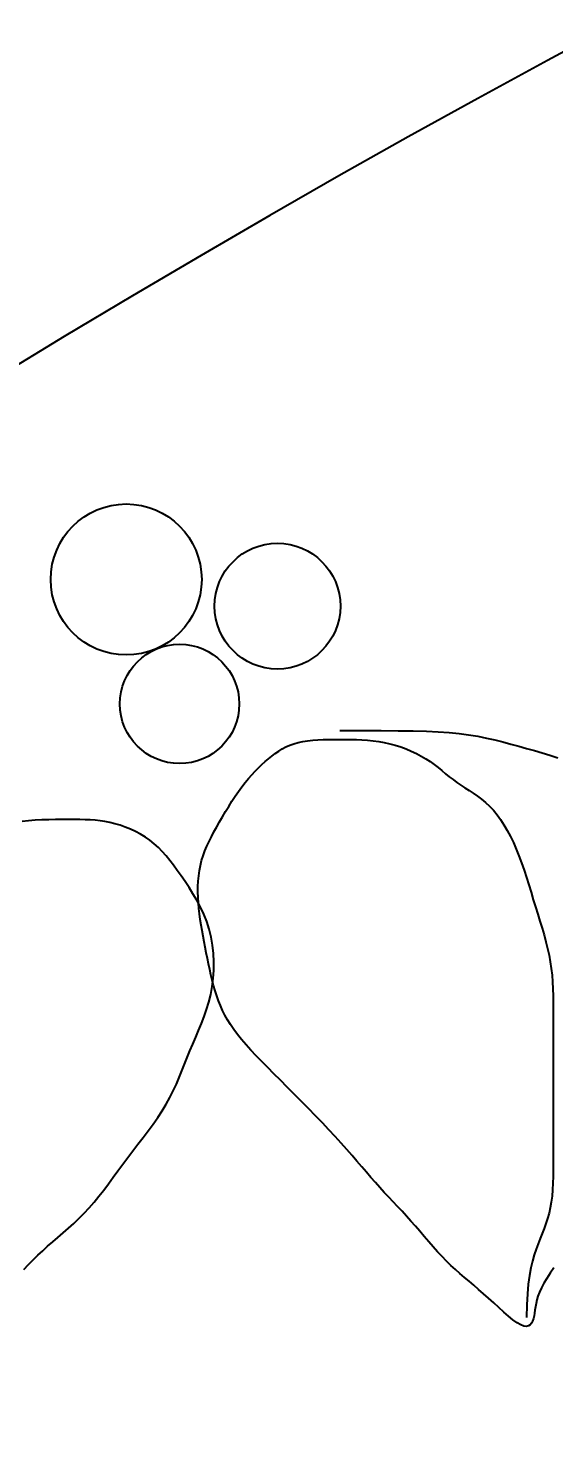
# Model space of a CAD drawing. Header units: inches. Extents: x 452443 to 881249, y 975131 to 1198310.
# Drawn here: x 567409 to 567759, y 1074549 to 1075496 of the extents above; entities that cross this region are included whole.
import ezdxf

# ---------------------------------------------------------------- set-up
doc = ezdxf.new("R2010")
doc.units = ezdxf.units.IN
doc.header["$LTSCALE"] = 3.5
doc.header["$MEASUREMENT"] = 0
for name, color, linetype in [('Net thay', 140, 'Continuous'), ('Q-CAY', 94, 'Continuous'), ('thuocdo', 3, 'Continuous')]:
    doc.layers.add(name, color=color, linetype=linetype)
doc.styles.add('romand', font='romand.shx')
doc.dimstyles.new('TL100', dxfattribs={"dimscale": 100, "dimtxt": 2.5, "dimasz": 2, "dimexe": 2, "dimexo": 1, "dimgap": 1, "dimtad": 1, "dimdec": 0, "dimzin": 0, "dimdsep": 46, "dimtxsty": 'romand', "dimblk": 'ARCHTICK', "dimcen": 2, "dimdle": 2, "dimclrd": 256, "dimclre": 256, "dimclrt": 7, "dimadec": 0, "dimazin": 0, "dimtfac": 0.004, "dimtdec": 0, "dimtmove": 2, "dimatfit": 3, "dimfxl": 1, "dimtolj": 1, "dimtzin": 0, "dimlwd": 20, "dimlwe": 20, "dimarcsym": 1})

# ---------------------------------------------------------------- blocks, each defined once
blk = doc.blocks.new('mb-cay30')
for p, q in [((-256.38, 66.24), (-253.51, 67.07)), ((-253.51, 67.07), (-250.46, 67.72)), ((-250.46, 67.72), (-247.24, 68.21)), ((-247.24, 68.21), (-243.89, 68.56)), ((-243.89, 68.56), (-240.42, 68.8)), ((-240.42, 68.8), (-236.86, 68.94)), ((-236.86, 68.94), (-233.23, 69.01)), ((-233.23, 69.01), (-229.55, 69.04)), ((-229.55, 69.04), (-225.85, 69.05)), ((-225.85, 74.97), (-211.23, 74.96)), ((-225.85, 69.05), (-222.15, 69.04)), ((-222.15, 69.04), (-218.44, 69.01)), ((-218.44, 69.01), (-214.74, 68.94)), ((-214.74, 68.94), (-211.04, 68.8)), ((-211.23, 74.96), (-198.36, 74.94)), ((-211.04, 68.8), (-207.33, 68.56)), ((-207.33, 68.56), (-203.63, 68.21)), ((-203.63, 68.21), (-199.92, 67.72)), ((-199.92, 67.72), (-196.22, 67.07)), ((-198.36, 74.94), (-187.02, 74.86)), ((-196.22, 67.07), (-192.52, 66.24)), ((-187.02, 74.86), (-177.02, 74.72)), ((-177.02, 74.72), (-168.15, 74.49)), ((-168.15, 74.49), (-160.22, 74.13)), ((-160.22, 74.13), (-153.01, 73.65)), ((-153.01, 73.65), (-146.33, 72.99)), ((-146.33, 72.99), (-140.01, 72.16)), ((-140.01, 72.16), (-133.96, 71.17)), ((-133.96, 71.17), (-128.16, 70.04)), ((-128.16, 70.04), (-122.57, 68.8)), ((-122.57, 68.8), (-117.13, 67.46)), ((-117.13, 67.46), (-111.82, 66.05)), ((-273.27, 56.22), (-271.04, 58.02)), ((-271.04, 58.02), (-268.79, 59.72)), ((-268.79, 59.72), (-266.49, 61.3)), ((-266.49, 61.3), (-264.13, 62.75)), ((-264.13, 62.75), (-261.67, 64.07)), ((-261.67, 64.07), (-259.1, 65.24)), ((-259.1, 65.24), (-256.38, 66.24)), ((-192.52, 66.24), (-188.84, 65.24)), ((-188.84, 65.24), (-185.21, 64.07)), ((-185.21, 64.07), (-181.65, 62.75)), ((-181.65, 62.75), (-178.18, 61.3)), ((-178.18, 61.3), (-174.83, 59.72)), ((-174.83, 59.72), (-171.61, 58.02)), ((-171.61, 58.02), (-168.56, 56.22)), ((-111.82, 66.05), (-106.58, 64.6)), ((-106.58, 64.6), (-101.39, 63.12)), ((-101.39, 63.12), (-96.2, 61.64)), ((-96.2, 61.64), (-91.02, 60.12)), ((-91.02, 60.12), (-85.83, 58.53)), ((-85.83, 58.53), (-80.65, 56.83)), ((-284.38, 45.57), (-282.16, 47.95)), ((-282.16, 47.95), (-279.93, 50.2)), ((-279.93, 50.2), (-277.71, 52.31)), ((-277.71, 52.31), (-275.49, 54.32)), ((-275.49, 54.32), (-273.27, 56.22)), ((-168.56, 56.22), (-165.68, 54.32)), ((-165.68, 54.32), (-162.96, 52.36)), ((-162.96, 52.36), (-160.35, 50.35)), ((-160.35, 50.35), (-157.82, 48.32)), ((-157.82, 48.32), (-155.33, 46.29)), ((-291.05, 37.46), (-288.82, 40.33)), ((-288.82, 40.33), (-286.6, 43.03)), ((-286.6, 43.03), (-284.38, 45.57)), ((-155.33, 46.29), (-152.86, 44.28)), ((-152.86, 44.28), (-150.37, 42.32)), ((-150.37, 42.32), (-147.82, 40.42)), ((-147.82, 40.42), (-145.18, 38.61)), ((-145.18, 38.61), (-142.48, 36.85)), ((-297.66, 27.9), (-295.48, 31.22)), ((-295.48, 31.22), (-293.27, 34.42)), ((-293.27, 34.42), (-291.05, 37.46)), ((-142.48, 36.85), (-139.73, 35.08)), ((-139.73, 35.08), (-136.95, 33.27)), ((-136.95, 33.27), (-134.18, 31.36)), ((-134.18, 31.36), (-131.43, 29.32)), ((-131.43, 29.32), (-128.72, 27.09)), ((-303.96, 17.62), (-301.92, 21.07)), ((-301.92, 21.07), (-299.81, 24.51)), ((-299.81, 24.51), (-297.66, 27.9)), ((-128.72, 27.09), (-126.09, 24.63)), ((-126.09, 24.63), (-123.54, 21.91)), ((-123.54, 21.91), (-121.08, 18.91)), ((-433.15, 14.92), (-437.31, 14.43)), ((-428.78, 15.27), (-433.15, 14.92)), ((-424.27, 15.5), (-428.78, 15.27)), ((-419.73, 15.65), (-424.27, 15.5)), ((-415.21, 15.72), (-419.73, 15.65)), ((-410.82, 15.75), (-415.21, 15.72)), ((-406.62, 15.75), (-410.82, 15.75)), ((-402.67, 15.75), (-406.62, 15.75)), ((-398.96, 15.72), (-402.67, 15.75)), ((-395.44, 15.65), (-398.96, 15.72)), ((-392.05, 15.5), (-395.44, 15.65)), ((-388.75, 15.27), (-392.05, 15.5)), ((-385.5, 14.92), (-388.75, 15.27)), ((-382.25, 14.43), (-385.5, 14.92)), ((-378.96, 13.78), (-382.25, 14.43)), ((-375.59, 12.94), (-378.96, 13.78)), ((-372.15, 11.93), (-375.59, 12.94)), ((-368.7, 10.72), (-372.15, 11.93)), ((-365.25, 9.34), (-368.7, 10.72)), ((-309.64, 7.53), (-307.84, 10.82)), ((-307.84, 10.82), (-305.94, 14.19)), ((-305.94, 14.19), (-303.96, 17.62)), ((-121.08, 18.91), (-118.72, 15.66)), ((-118.72, 15.66), (-116.45, 12.17)), ((-116.45, 12.17), (-114.28, 8.45)), ((-361.86, 7.76), (-365.25, 9.34)), ((-358.54, 6), (-361.86, 7.76)), ((-355.34, 4.06), (-358.54, 6)), ((-352.29, 1.93), (-355.34, 4.06)), ((-349.41, -0.38), (-352.29, 1.93)), ((-314.38, -2.01), (-312.93, 1.14)), ((-312.93, 1.14), (-311.34, 4.31)), ((-311.34, 4.31), (-309.64, 7.53)), ((-114.28, 8.45), (-112.19, 4.51)), ((-112.19, 4.51), (-110.2, 0.36)), ((-110.2, 0.36), (-108.3, -3.99)), ((-346.69, -2.88), (-349.41, -0.38)), ((-344.08, -5.56), (-346.69, -2.88)), ((-341.55, -8.43), (-344.08, -5.56)), ((-339.06, -11.48), (-341.55, -8.43)), ((-317.87, -11.56), (-316.87, -8.34)), ((-316.87, -8.34), (-315.7, -5.16)), ((-315.7, -5.16), (-314.38, -2.01)), ((-108.3, -3.99), (-106.5, -8.52)), ((-106.5, -8.52), (-104.77, -13.19)), ((-336.59, -14.72), (-339.06, -11.48)), ((-334.1, -18.14), (-336.59, -14.72)), ((-331.55, -21.75), (-334.1, -18.14)), ((-319.83, -21.68), (-319.35, -18.22)), ((-319.35, -18.22), (-318.7, -14.84)), ((-318.7, -14.84), (-317.87, -11.56)), ((-104.77, -13.19), (-103.11, -17.99)), ((-103.11, -17.99), (-101.51, -22.86)), ((-328.92, -25.55), (-331.55, -21.75)), ((-326.25, -29.53), (-328.92, -25.55)), ((-320.31, -28.79), (-320.15, -25.2)), ((-320.15, -25.2), (-319.83, -21.68)), ((-101.51, -22.86), (-99.96, -27.78)), ((-99.96, -27.78), (-98.44, -32.72)), ((-323.61, -33.69), (-326.25, -29.53)), ((-321.05, -38.04), (-323.61, -33.69)), ((-320.33, -32.41), (-320.31, -28.79)), ((-320.23, -36.08), (-320.33, -32.41)), ((-320.01, -39.77), (-320.23, -36.08)), ((-98.44, -32.72), (-96.95, -37.63)), ((-96.95, -37.63), (-95.46, -42.48)), ((-318.63, -42.57), (-321.05, -38.04)), ((-319.69, -43.47), (-320.01, -39.77)), ((-319.28, -47.17), (-319.69, -43.47)), ((-318.78, -50.87), (-319.28, -47.17)), ((-316.4, -47.29), (-318.63, -42.57)), ((-314.43, -52.19), (-316.4, -47.29)), ((-95.46, -42.48), (-93.99, -47.25)), ((-93.99, -47.25), (-92.53, -51.93)), ((-318.22, -54.57), (-318.78, -50.87)), ((-317.59, -58.27), (-318.22, -54.57)), ((-312.78, -57.28), (-314.43, -52.19)), ((-92.53, -51.93), (-91.12, -56.55)), ((-91.12, -56.55), (-89.78, -61.11)), ((-316.92, -61.97), (-317.59, -58.27)), ((-316.22, -65.67), (-316.92, -61.97)), ((-315.49, -69.37), (-316.22, -65.67)), ((-311.48, -62.55), (-312.78, -57.28)), ((-310.54, -67.95), (-311.48, -62.55)), ((-89.78, -61.11), (-88.54, -65.62)), ((-88.54, -65.62), (-87.41, -70.1)), ((-314.75, -73.07), (-315.49, -69.37)), ((-314.01, -76.77), (-314.75, -73.07)), ((-309.95, -73.45), (-310.54, -67.95)), ((-309.69, -79), (-309.95, -73.45)), ((-87.41, -70.1), (-86.42, -74.55)), ((-86.42, -74.55), (-85.59, -79)), ((-313.26, -80.46), (-314.01, -76.77)), ((-312.48, -84.13), (-313.26, -80.46)), ((-311.67, -87.76), (-312.48, -84.13)), ((-310.14, -90.04), (-309.76, -84.54)), ((-309.76, -84.54), (-309.69, -79)), ((-85.59, -79), (-84.93, -83.44)), ((-84.93, -83.44), (-84.44, -87.91)), ((-310.81, -91.34), (-311.67, -87.76)), ((-310.82, -95.44), (-310.14, -90.04)), ((-309.89, -94.86), (-310.81, -91.34)), ((-84.44, -87.91), (-84.09, -92.42)), ((-84.09, -92.42), (-83.86, -97.01)), ((-313.03, -105.8), (-311.79, -100.71)), ((-311.79, -100.71), (-310.82, -95.44)), ((-308.91, -98.32), (-309.89, -94.86)), ((-307.84, -101.7), (-308.91, -98.32)), ((-306.68, -104.98), (-307.84, -101.7)), ((-83.86, -97.01), (-83.71, -101.68)), ((-83.71, -101.68), (-83.64, -106.48)), ((-316.17, -115.52), (-314.51, -110.73)), ((-314.51, -110.73), (-313.03, -105.8)), ((-305.4, -108.2), (-306.68, -104.98)), ((-303.98, -111.38), (-305.4, -108.2)), ((-302.41, -114.53), (-303.98, -111.38)), ((-83.64, -106.48), (-83.61, -111.41)), ((-83.61, -111.41), (-83.61, -116.5)), ((-319.85, -124.78), (-317.96, -120.2)), ((-317.96, -120.2), (-316.17, -115.52)), ((-300.64, -117.68), (-302.41, -114.53)), ((-298.67, -120.85), (-300.64, -117.68)), ((-296.47, -124.07), (-298.67, -120.85)), ((-83.61, -116.5), (-83.61, -121.77)), ((-83.61, -121.77), (-83.61, -127.2)), ((-323.73, -133.77), (-321.79, -129.3)), ((-321.79, -129.3), (-319.85, -124.78)), ((-294.01, -127.36), (-296.47, -124.07)), ((-291.28, -130.74), (-294.01, -127.36)), ((-288.28, -134.22), (-291.28, -130.74)), ((-83.61, -127.2), (-83.61, -132.77)), ((-327.43, -142.65), (-325.62, -138.21)), ((-325.62, -138.21), (-323.73, -133.77)), ((-285.03, -137.82), (-288.28, -134.22)), ((-281.54, -141.54), (-285.03, -137.82)), ((-277.81, -145.41), (-281.54, -141.54)), ((-83.61, -132.77), (-83.61, -138.46)), ((-83.61, -138.46), (-83.61, -144.24)), ((-332.78, -155.98), (-330.97, -151.54)), ((-330.97, -151.54), (-329.2, -147.1)), ((-329.2, -147.1), (-327.43, -142.65)), ((-273.87, -149.42), (-277.81, -145.41)), ((-269.71, -153.6), (-273.87, -149.42)), ((-83.61, -144.24), (-83.61, -150.09)), ((-83.61, -150.09), (-83.61, -155.98)), ((-336.73, -164.86), (-334.69, -160.42)), ((-334.69, -160.42), (-332.78, -155.98)), ((-265.36, -157.95), (-269.71, -153.6)), ((-260.84, -162.48), (-265.36, -157.95)), ((-83.61, -155.98), (-83.61, -161.9)), ((-341.42, -173.74), (-338.96, -169.3)), ((-338.96, -169.3), (-336.73, -164.86)), ((-256.18, -167.14), (-260.84, -162.48)), ((-251.46, -171.9), (-256.18, -167.14)), ((-83.61, -161.9), (-83.61, -167.82)), ((-83.61, -167.82), (-83.61, -173.71)), ((-347.1, -182.63), (-344.15, -178.18)), ((-344.15, -178.18), (-341.42, -173.74)), ((-246.72, -176.7), (-251.46, -171.9)), ((-242.03, -181.51), (-246.72, -176.7)), ((-83.61, -173.71), (-83.61, -179.56)), ((-83.61, -179.56), (-83.61, -185.34)), ((-353.52, -191.51), (-350.24, -187.07)), ((-350.24, -187.07), (-347.1, -182.63)), ((-237.44, -186.26), (-242.03, -181.51)), ((-233.02, -190.93), (-237.44, -186.26)), ((-83.61, -185.34), (-83.61, -191.03)), ((-360.31, -200.39), (-356.9, -195.95)), ((-356.9, -195.95), (-353.52, -191.51)), ((-228.82, -195.46), (-233.02, -190.93)), ((-224.87, -199.81), (-228.82, -195.46)), ((-83.61, -191.03), (-83.61, -196.6)), ((-83.61, -196.6), (-83.61, -202.03)), ((-367.11, -209.27), (-363.73, -204.83)), ((-363.73, -204.83), (-360.31, -200.39)), ((-221.18, -203.98), (-224.87, -199.81)), ((-217.69, -208), (-221.18, -203.98)), ((-214.37, -211.86), (-217.69, -208)), ((-83.61, -202.03), (-83.61, -207.3)), ((-83.61, -207.3), (-83.61, -212.39)), ((-373.62, -218.12), (-370.4, -213.71)), ((-370.4, -213.71), (-367.11, -209.27)), ((-211.19, -215.59), (-214.37, -211.86)), ((-208.12, -219.19), (-211.19, -215.59)), ((-83.64, -217.29), (-83.71, -222.01)), ((-83.61, -212.39), (-83.64, -217.29)), ((-383.1, -231), (-379.95, -226.79)), ((-379.95, -226.79), (-376.79, -222.49)), ((-376.79, -222.49), (-373.62, -218.12)), ((-205.11, -222.67), (-208.12, -219.19)), ((-202.15, -226.05), (-205.11, -222.67)), ((-199.18, -229.34), (-202.15, -226.05)), ((-83.86, -226.54), (-84.09, -230.89)), ((-83.71, -222.01), (-83.86, -226.54)), ((-389.5, -239.04), (-386.28, -235.09)), ((-386.28, -235.09), (-383.1, -231)), ((-196.22, -232.56), (-199.18, -229.34)), ((-193.25, -235.73), (-196.22, -232.56)), ((-190.29, -238.88), (-193.25, -235.73)), ((-84.44, -235.06), (-84.93, -239.04)), ((-84.09, -230.89), (-84.44, -235.06)), ((-396.16, -246.44), (-392.79, -242.83)), ((-392.79, -242.83), (-389.5, -239.04)), ((-187.33, -242.03), (-190.29, -238.88)), ((-184.36, -245.2), (-187.33, -242.03)), ((-181.4, -248.42), (-184.36, -245.2)), ((-85.59, -242.83), (-86.41, -246.45)), ((-84.93, -239.04), (-85.59, -242.83)), ((-406.62, -256.4), (-403.1, -253.2)), ((-403.1, -253.2), (-399.61, -249.89)), ((-399.61, -249.89), (-396.16, -246.44)), ((-178.44, -251.71), (-181.4, -248.42)), ((-175.47, -255.08), (-178.44, -251.71)), ((-172.51, -258.51), (-175.47, -255.08)), ((-88.51, -253.31), (-89.72, -256.65)), ((-87.4, -249.92), (-88.51, -253.31)), ((-86.41, -246.45), (-87.4, -249.92)), ((-417.07, -265.52), (-413.62, -262.54)), ((-413.62, -262.54), (-410.13, -259.5)), ((-410.13, -259.5), (-406.62, -256.4)), ((-169.55, -261.96), (-172.51, -258.51)), ((-166.58, -265.41), (-169.55, -261.96)), ((-92.32, -263.37), (-93.66, -266.85)), ((-91, -259.98), (-92.32, -263.37)), ((-89.72, -256.65), (-91, -259.98)), ((-430.08, -277.53), (-426.94, -274.46)), ((-426.94, -274.46), (-423.74, -271.46)), ((-423.74, -271.46), (-420.45, -268.49)), ((-420.45, -268.49), (-417.07, -265.52)), ((-163.62, -268.8), (-166.58, -265.41)), ((-160.66, -272.11), (-163.62, -268.8)), ((-157.69, -275.31), (-160.66, -272.11)), ((-96.24, -274.28), (-97.43, -278.39)), ((-94.97, -270.46), (-96.24, -274.28)), ((-93.66, -266.85), (-94.97, -270.46)), ((-436.2, -284.02), (-433.16, -280.7)), ((-433.16, -280.7), (-430.08, -277.53)), ((-154.73, -278.36), (-157.69, -275.31)), ((-151.77, -281.23), (-154.73, -278.36)), ((-148.79, -283.97), (-151.77, -281.23)), ((-145.79, -286.62), (-148.79, -283.97)), ((-98.52, -282.92), (-99.48, -287.98)), ((-97.43, -278.39), (-98.52, -282.92)), ((-83.24, -282.92), (-85.66, -286.46)), ((-142.75, -289.22), (-145.79, -286.62)), ((-139.67, -291.81), (-142.75, -289.22)), ((-136.53, -294.46), (-139.67, -291.81)), ((-99.48, -287.98), (-100.27, -293.69)), ((-89.86, -293.07), (-91.51, -296.12)), ((-87.89, -289.85), (-89.86, -293.07)), ((-85.66, -286.46), (-87.89, -289.85)), ((-133.33, -297.2), (-136.53, -294.46)), ((-130.04, -300.07), (-133.33, -297.2)), ((-126.67, -303.11), (-130.04, -300.07)), ((-100.87, -300.16), (-101.26, -307.52)), ((-100.27, -293.69), (-100.87, -300.16)), ((-93.81, -301.69), (-94.55, -304.23)), ((-92.82, -298.99), (-93.81, -301.69)), ((-91.51, -296.12), (-92.82, -298.99)), ((-123.26, -306.22), (-126.67, -303.11)), ((-119.88, -309.32), (-123.26, -306.22)), ((-116.58, -312.29), (-119.88, -309.32)), ((-113.42, -315.02), (-116.58, -312.29)), ((-101.26, -307.52), (-101.39, -315.86)), ((-95.82, -310.97), (-96.12, -312.98)), ((-95.5, -308.86), (-95.82, -310.97)), ((-95.09, -306.61), (-95.5, -308.86)), ((-94.55, -304.23), (-95.09, -306.61)), ((-110.45, -317.42), (-113.42, -315.02)), ((-107.74, -319.38), (-110.45, -317.42)), ((-105.34, -320.8), (-107.74, -319.38)), ((-103.3, -321.6), (-105.34, -320.8)), ((-101.59, -321.82), (-103.3, -321.6)), ((-100.18, -321.53), (-101.59, -321.82)), ((-99.04, -320.8), (-100.18, -321.53)), ((-98.14, -319.7), (-99.04, -320.8)), ((-97.42, -318.3), (-98.14, -319.7)), ((-96.87, -316.67), (-97.42, -318.3)), ((-96.45, -314.88), (-96.87, -316.67)), ((-96.12, -312.98), (-96.45, -314.88))]:
    blk.add_line(p, q)
for centre, radius in [((-368.09, 175.64), 50.27), ((-267.34, 157.87), 41.89), ((-332.53, 92.73), 39.73)]:
    blk.add_circle(centre, radius)
blk = doc.blocks.new('_ArchTick')
at = {"color": 0, "linetype": 'ByBlock', "const_width": 0.15}
blk.add_lwpolyline([(-0.5, -0.5), (0.5, 0.5)], dxfattribs=at)
blk = doc.blocks.new('*D1822')
at = {"layer": 'DEFPOINTS', "color": 0}
for p in [(568552.33, 1075639.87), (564552.33, 1073583.93), (568552.33, 1072971.19)]:
    blk.add_point(p, dxfattribs=at)
at = {"layer": 'thuocdo', "lineweight": 20}
for p, q in [((568552.33, 1075539.87), (568552.33, 1072771.19)), ((564552.33, 1073483.93), (564552.33, 1072771.19)), ((564352.33, 1072971.19), (568752.33, 1072971.19))]:
    blk.add_line(p, q, dxfattribs=at)
at = {"layer": 'thuocdo', "lineweight": 20, "xscale": 200, "yscale": 200, "zscale": 200, "rotation": 180}
blk.add_blockref('_ArchTick', (564552.33, 1072971.19), dxfattribs=at)
at = {"layer": 'thuocdo', "lineweight": 20, "xscale": 200, "yscale": 200, "zscale": 200}
blk.add_blockref('_ArchTick', (568552.33, 1072971.19), dxfattribs=at)
at = {"layer": 'thuocdo', "color": 7, "insert": (566552.33, 1073196.19), "char_height": 250, "attachment_point": 5, "style": 'romand'}
blk.add_mtext('\\A1;4000', dxfattribs=at)
blk = doc.blocks.new('*D1836')
at = {"layer": 'DEFPOINTS', "color": 0}
for p in [(560552.33, 1075754.86), (589052.33, 1075754.86), (589052.33, 1072354.52)]:
    blk.add_point(p, dxfattribs=at)
at = {"layer": 'thuocdo', "lineweight": 20}
for p, q in [((560552.33, 1075654.86), (560552.33, 1072154.52)), ((589052.33, 1075654.86), (589052.33, 1072154.52)), ((560352.33, 1072354.52), (589252.33, 1072354.52))]:
    blk.add_line(p, q, dxfattribs=at)
at = {"layer": 'thuocdo', "lineweight": 20, "xscale": 200, "yscale": 200, "zscale": 200, "rotation": 180}
blk.add_blockref('_ArchTick', (560552.33, 1072354.52), dxfattribs=at)
at = {"layer": 'thuocdo', "lineweight": 20, "xscale": 200, "yscale": 200, "zscale": 200}
blk.add_blockref('_ArchTick', (589052.33, 1072354.52), dxfattribs=at)
at = {"layer": 'thuocdo', "color": 7, "insert": (574802.33, 1072579.52), "char_height": 250, "attachment_point": 5, "style": 'romand'}
blk.add_mtext('\\A1;28500', dxfattribs=at)

msp = doc.modelspace()

# ---------------------------------------------------------------- linework, layer by layer
at = {"layer": 'Net thay'}
msp.add_lwpolyline([(572002.33, 1076437.36, 0.214395), (565843.38, 1074036.48), (572552.33, 1074036.48), (572552.33, 1075886.48)], format="xyb", dxfattribs=at)
msp.add_arc((571593.4, 1068387.23), 8260.5, 87.162507, 136.292958, dxfattribs=at)

# ---------------------------------------------------------------- block references
at = {"layer": 'Q-CAY', "ltscale": 100}
msp.add_blockref('mb-cay30', (567842.31, 1074953.74), dxfattribs=at)

# ---------------------------------------------------------------- dimensions: what is measured, and where the dimension line sits
at = {"layer": 'thuocdo'}
for base, p1, p2, picture, middle in [((589052.33, 1072354.52), (560552.33, 1075754.86), (589052.33, 1075754.86), '*D1836', (574802.33, 1072579.52)), ((568552.33, 1072971.19), (564552.33, 1073583.93), (568552.33, 1075639.87), '*D1822', (566552.33, 1073196.19))]:
    dim = msp.add_linear_dim(base=base, p1=p1, p2=p2, dimstyle='TL100', override={"dimarcsym": 1}, dxfattribs=at)
    dim.commit()
    dim.dimension.update_dxf_attribs({"geometry": picture, "text_midpoint": middle})

doc.saveas('drawing.dxf')
